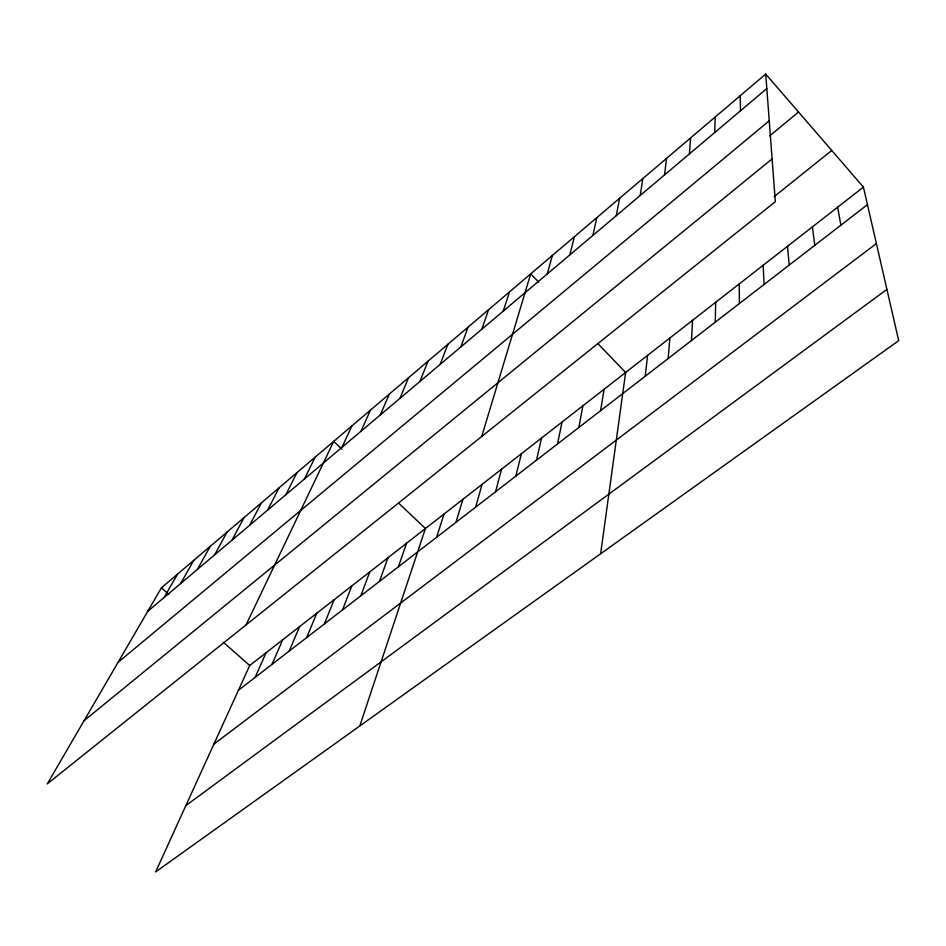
<?xml version="1.0" encoding="UTF-8"?>
<svg xmlns="http://www.w3.org/2000/svg" width="946" height="946" viewBox="0 0 946 946"><rect width="100%" height="100%" fill="white"/><g stroke="black" fill="none" stroke-linecap="round" stroke-linejoin="round"><path stroke-width="1.42" d="M715.247 322.172L715.684 302.282M714.703 132.558L715.176 117.032M691.491 340.513L692.578 320.292M689.398 153.926L690.615 137.915M668.148 358.534L669.874 337.994M645.231 376.224L647.561 355.389M664.565 174.892L666.504 158.42M600.627 553.777L625.637 372.476L597.718 343.469M640.217 195.455L642.831 178.546M600.604 410.682L604.08 389.279M578.857 427.462L582.89 405.799M616.319 215.641L619.595 198.293M557.49 443.958L562.054 422.034M592.87 235.436L596.784 217.698M536.5 460.17L541.561 438.01M569.847 254.876L574.376 236.748M515.854 476.11L521.412 453.725M495.55 491.79L501.581 469.169M547.249 273.962L552.358 255.467M475.59 507.198L482.082 484.376M481.727 436.484L530.73 273.855L538.723 282.156M455.948 522.358L462.89 499.334M436.638 537.269L443.993 514.056M503.26 311.116L509.492 291.912M359.776 725.984L425.416 528.542L398.798 503.248M398.372 566.808L406.567 543.24M481.845 329.196L488.609 309.673M379.441 581.423L388.026 557.691M460.82 346.957L468.081 327.115M360.804 595.814L369.768 571.916M440.15 364.399L447.907 344.273M342.476 609.969L351.806 585.917M324.431 623.887L334.127 599.693M419.847 381.557L428.065 361.135M306.681 637.592L316.721 613.268M399.886 398.408L408.566 377.726M289.216 651.085L299.586 626.619M380.268 414.975L389.385 394.033M272.01 664.364L282.712 639.78M255.089 677.431L266.086 652.728M360.97 431.27L370.513 410.067M863.426 187.119L249.72 665.499L155.617 871.952L898.7 340.655L863.426 187.119L765.728 74.048L161.423 587.844L47.3 783.856L775.33 201.699L765.728 74.048M342.003 447.281L351.959 425.854M246.019 624.963L333.702 441.38L341.92 449.184M304.458 478.995L315.195 457.107M285.881 494.687L296.985 472.586M267.612 510.107L279.082 487.817M249.638 525.278L261.463 502.799M231.959 540.213L244.127 517.533M214.576 554.888L227.064 532.042M197.466 569.338L210.26 546.327M180.639 583.552L193.729 560.387M164.072 597.541L177.458 574.222M147.765 611.317L766.816 88.546M118.037 662.366L769.24 120.781M769.654 135.881L798.542 112.03M84.076 720.698L772.113 158.869M774.1 196.697L831.759 150.461M238.416 690.296L867.458 204.655M213.855 744.171L876.398 243.571M185.865 805.602L886.922 289.381M161.423 587.844L168.837 594.36M223.197 642.168L249.72 665.499M837.659 207.209L840.876 225.183M812.366 226.922L814.802 245.321M787.533 246.279L789.212 265.069M763.15 265.282L764.096 284.462M740.21 95.747L740.505 110.765M739.204 283.954L739.441 303.489"/></g></svg>
